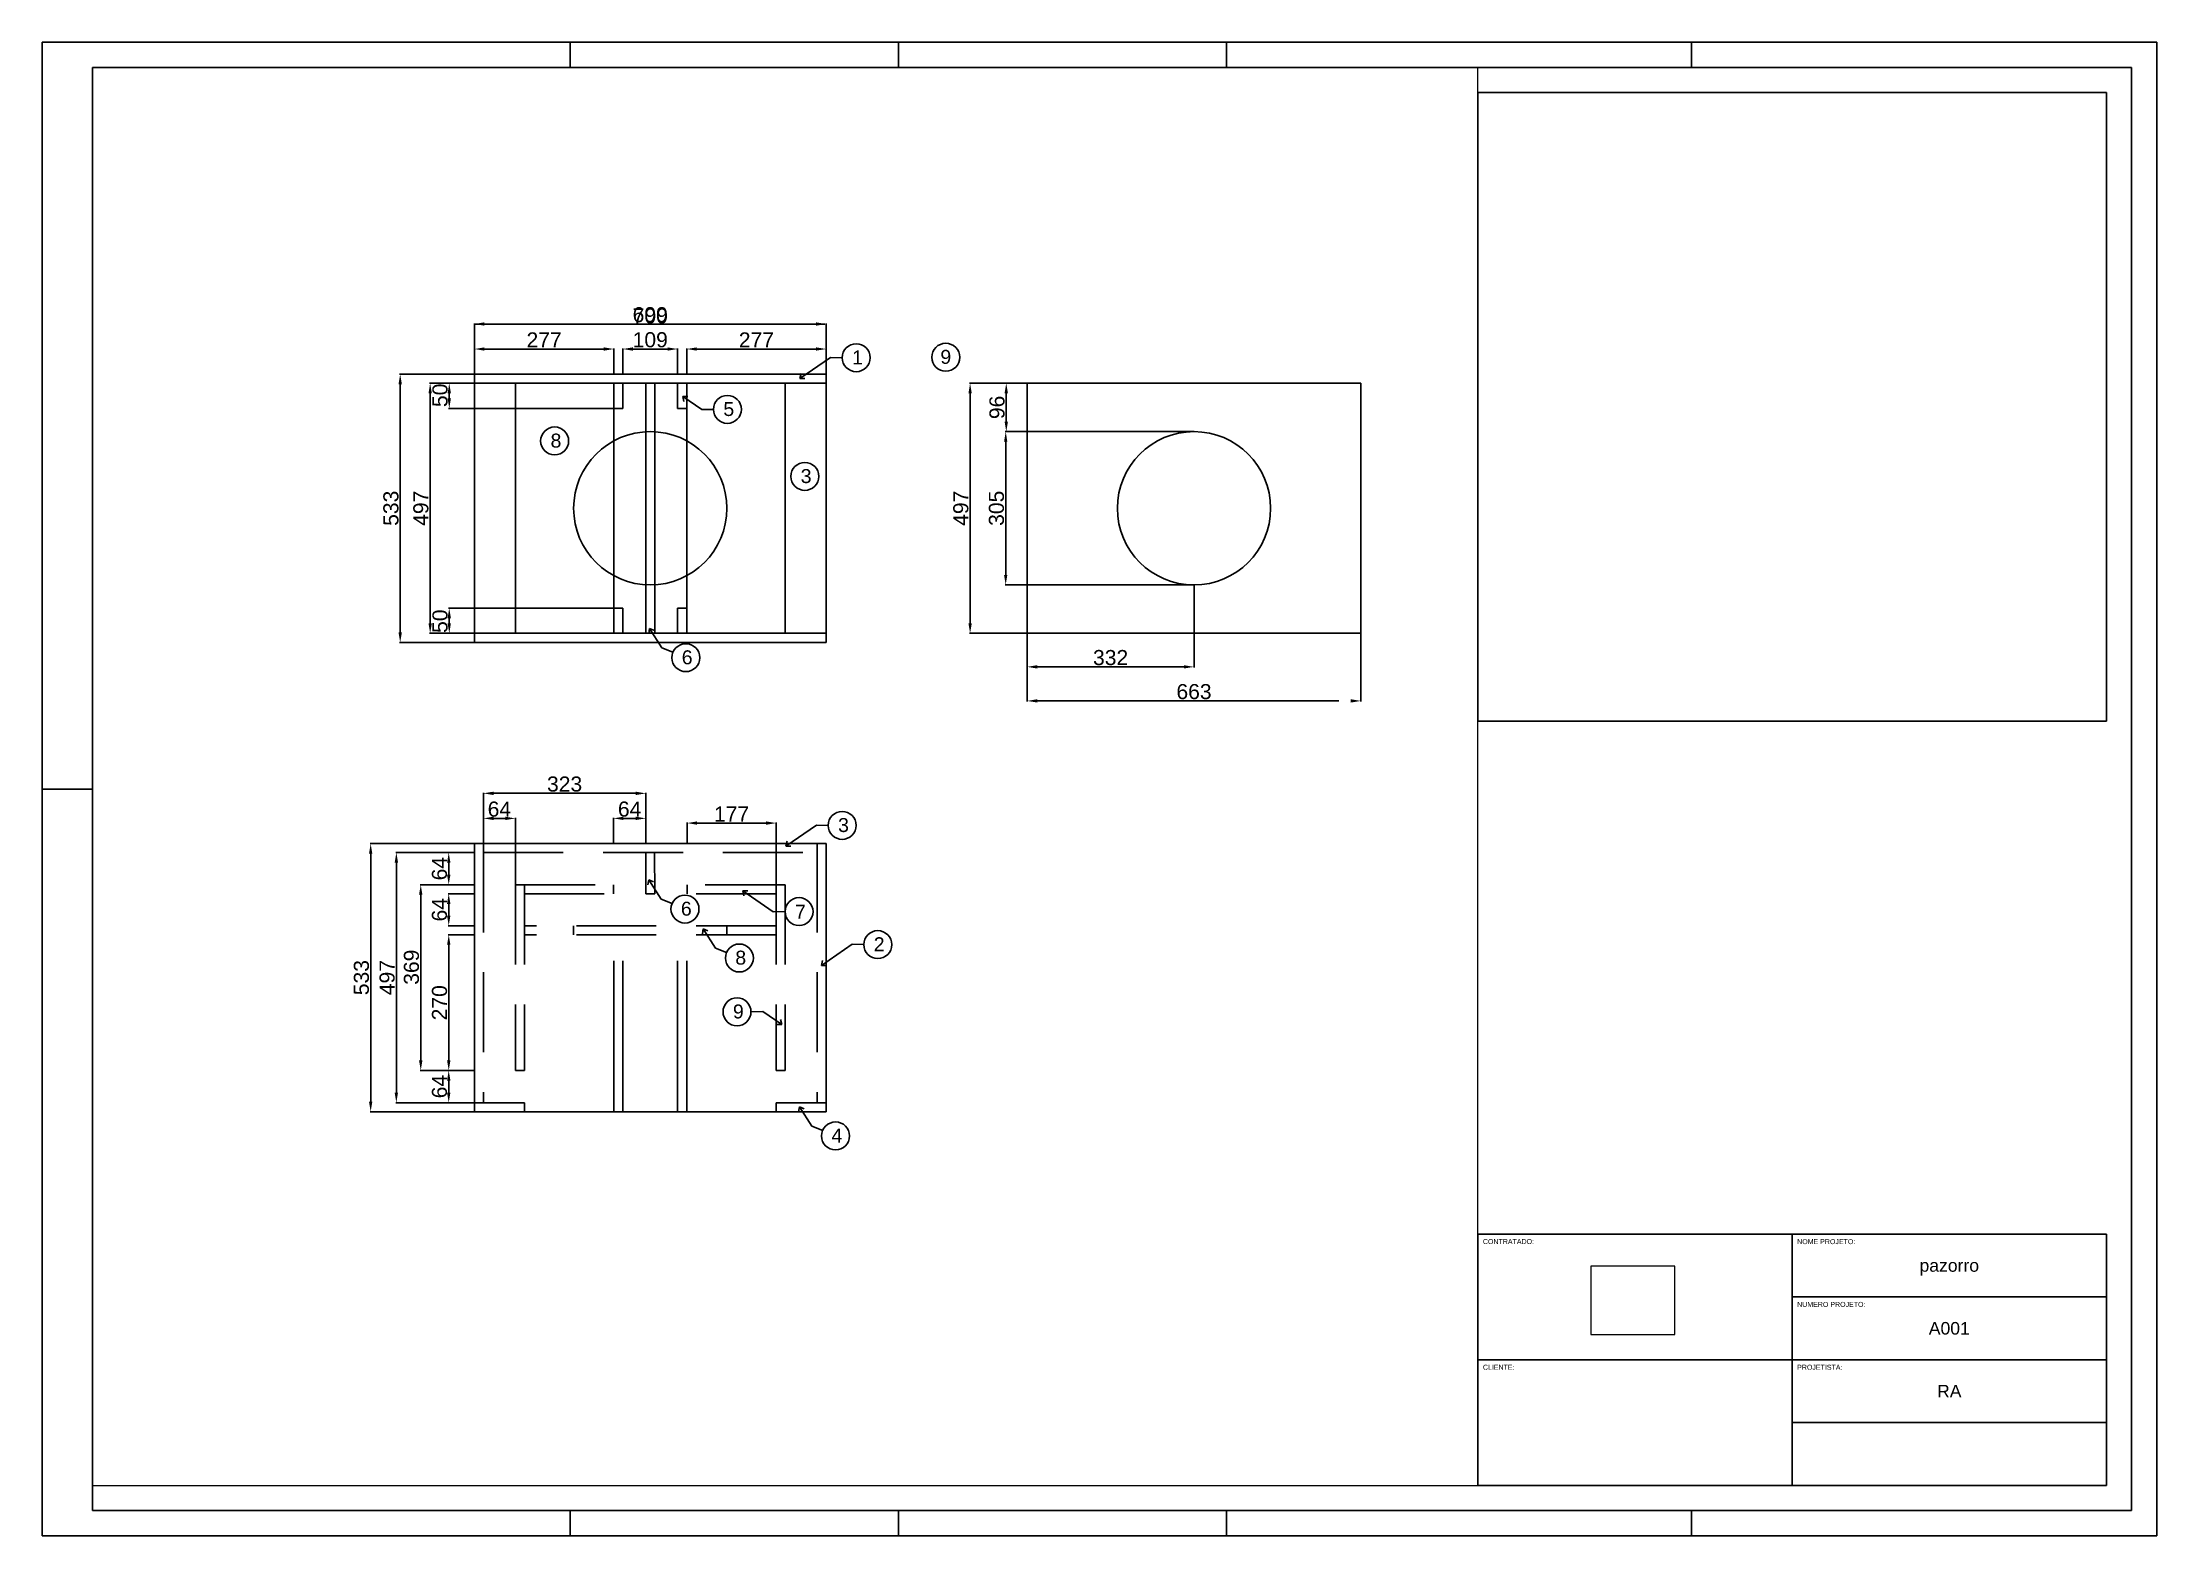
# Paper-space layout 'Layout A1 Interno' of a CAD drawing. Header units: millimetres. Extents: x 0 to 841, y 0 to 594.
# The model-space entities are those that its viewports show. They can reach past a viewport. Long polylines and large blocks are cut down to what shows.
import ezdxf
from ezdxf.enums import TextEntityAlignment as Align

# ---------------------------------------------------------------- set-up
doc = ezdxf.new("R2010")
doc.units = ezdxf.units.MM
for name, pattern in [('ACAD_ISO02W100', [15, 12, -3]), ('ACAD_ISO04W100', [30, 24, -3, 0, -3]), ('HIDDEN', [9.525, 6.35, -3.175])]:
    doc.linetypes.add(name, pattern=pattern)
for name, color, linetype in [('Etiquetas', 7, 'Continuous'), ('Interior', 7, 'HIDDEN'), ('medida cliente', 230, 'Continuous'), ('vp', 1, 'Continuous')]:
    doc.layers.add(name, color=color, linetype=linetype)
doc.layers.add('Linhas apoio', color=8, linetype='ACAD_ISO04W100', transparency=0.3)
doc.styles.get("Standard").update_dxf_attribs({"font": 'arial.ttf'})
doc.dimstyles.new('ISO-25', dxfattribs={"dimtxt": 2.5, "dimasz": 2.5, "dimexe": 1.25, "dimexo": 0.625, "dimtad": 1, "dimtxsty": 'Standard', "dimcen": 2.5, "dimadec": 0, "dimazin": 0, "dimtfac": 1, "dimtmove": 0, "dimatfit": 3, "dimfxl": 1, "dimarcsym": 0})
doc.dimstyles.new('roy-1', dxfattribs={"dimtxt": 30, "dimasz": 20, "dimexe": 1.25, "dimexo": 0.625, "dimgap": 3, "dimtad": 3, "dimtoh": 1, "dimdec": 0, "dimtxsty": 'Standard', "dimcen": 2.5, "dimadec": 0, "dimazin": 0, "dimtfac": 1, "dimtdec": 0, "dimtmove": 0, "dimatfit": 2, "dimfxl": 1, "dimarcsym": 0})

# ---------------------------------------------------------------- blocks, each defined once
blk = doc.blocks.new('*D77')
at = {"layer": 'Defpoints', "color": 0, "transparency": 16777216}
for p in [(0, 1466.8), (-147.6, 933.4), (0, 933.4)]:
    blk.add_point(p, dxfattribs=at)
at = {"layer": 'Linhas apoio', "color": 0, "linetype": 'ACAD_ISO04W100', "lineweight": -2, "transparency": 16777216}
for p, q in [((-0.6, 1466.8), (-148.8, 1466.8)), ((-147.6, 1446.8), (-147.6, 953.4)), ((-0.6, 933.4), (-148.8, 933.4))]:
    blk.add_line(p, q, dxfattribs=at)
at = {"layer": 'Linhas apoio', "color": 0, "transparency": 16777216}
for points in [[(-150.9, 1446.8), (-144.2, 1446.8), (-147.6, 1466.8)], [(-150.9, 953.4), (-144.2, 953.4), (-147.6, 933.4)]]:
    blk.add_solid(points, dxfattribs=at)
at = {"layer": 'Linhas apoio', "color": 0, "transparency": 16777216, "insert": (-165.9, 1200.1), "char_height": 30, "attachment_point": 5, "rotation": 90}
blk.add_mtext('533', dxfattribs=at)
blk = doc.blocks.new('*D78')
at = {"layer": 'Defpoints', "color": 0, "transparency": 16777216}
for p in [(0, 1448.8), (-88, 951.4), (0, 951.4)]:
    blk.add_point(p, dxfattribs=at)
at = {"layer": 'Linhas apoio', "color": 0, "linetype": 'ACAD_ISO04W100', "lineweight": -2, "transparency": 16777216}
for p, q in [((-0.6, 1448.8), (-89.3, 1448.8)), ((-88, 1428.8), (-88, 971.4)), ((-0.6, 951.4), (-89.3, 951.4))]:
    blk.add_line(p, q, dxfattribs=at)
at = {"layer": 'Linhas apoio', "color": 0, "transparency": 16777216}
for points in [[(-91.3, 1428.8), (-84.7, 1428.8), (-88, 1448.8)], [(-91.3, 971.4), (-84.7, 971.4), (-88, 951.4)]]:
    blk.add_solid(points, dxfattribs=at)
at = {"layer": 'Linhas apoio', "color": 0, "transparency": 16777216, "insert": (-106.3, 1200.1), "char_height": 30, "attachment_point": 5, "rotation": 90}
blk.add_mtext('497', dxfattribs=at)
blk = doc.blocks.new('*D62')
at = {"layer": 'Defpoints', "color": 0, "transparency": 16777216}
for p in [(-50, 1448.8), (-50, 1398.8), (277.2, 1398.8)]:
    blk.add_point(p, dxfattribs=at)
at = {"layer": 'Linhas apoio', "color": 0, "linetype": 'ACAD_ISO04W100', "lineweight": -2, "transparency": 16777216}
for p, q in [((-50.6, 1448.8), (-51.3, 1448.8)), ((276.6, 1398.8), (-51.3, 1398.8)), ((-50, 1428.8), (-50, 1418.8))]:
    blk.add_line(p, q, dxfattribs=at)
at = {"layer": 'Linhas apoio', "color": 0, "transparency": 16777216}
for points in [[(-53.3, 1428.8), (-46.7, 1428.8), (-50, 1448.8)], [(-53.3, 1418.8), (-46.7, 1418.8), (-50, 1398.8)]]:
    blk.add_solid(points, dxfattribs=at)
at = {"layer": 'Linhas apoio', "color": 0, "transparency": 16777216, "insert": (-68.3, 1424.7), "char_height": 30, "attachment_point": 5, "rotation": 90}
blk.add_mtext('50', dxfattribs=at)
blk = doc.blocks.new('*D79')
at = {"layer": 'Defpoints', "color": 0, "transparency": 16777216}
for p in [(699.4, 1516.8), (422.2, 1466.8), (699.4, 1466.8)]:
    blk.add_point(p, dxfattribs=at)
at = {"layer": 'Linhas apoio', "color": 0, "linetype": 'ACAD_ISO04W100', "lineweight": -2, "transparency": 16777216}
for p, q in [((422.2, 1467.4), (422.2, 1518)), ((442.2, 1516.8), (679.4, 1516.8)), ((699.4, 1467.4), (699.4, 1518))]:
    blk.add_line(p, q, dxfattribs=at)
at = {"layer": 'Linhas apoio', "color": 0, "transparency": 16777216}
for points in [[(442.2, 1520.1), (442.2, 1513.5), (422.2, 1516.8)], [(679.4, 1520.1), (679.4, 1513.5), (699.4, 1516.8)]]:
    blk.add_solid(points, dxfattribs=at)
at = {"layer": 'Linhas apoio', "color": 0, "transparency": 16777216, "insert": (560.8, 1534.9), "char_height": 30, "attachment_point": 5}
blk.add_mtext('277', dxfattribs=at)
blk = doc.blocks.new('*D63')
at = {"layer": 'Defpoints', "color": 0, "transparency": 16777216}
for p in [(0, 515.4), (-155.2, 18), (0, 18)]:
    blk.add_point(p, dxfattribs=at)
at = {"layer": 'Linhas apoio', "color": 0, "linetype": 'ACAD_ISO04W100', "lineweight": -2, "transparency": 16777216}
for p, q in [((-0.6, 515.4), (-156.5, 515.4)), ((-155.2, 495.4), (-155.2, 38)), ((-0.6, 18), (-156.5, 18))]:
    blk.add_line(p, q, dxfattribs=at)
at = {"layer": 'Linhas apoio', "color": 0, "transparency": 16777216}
for points in [[(-158.6, 495.4), (-151.9, 495.4), (-155.2, 515.4)], [(-158.6, 38), (-151.9, 38), (-155.2, 18)]]:
    blk.add_solid(points, dxfattribs=at)
at = {"layer": 'Linhas apoio', "color": 0, "transparency": 16777216, "insert": (-173.5, 266.7), "char_height": 30, "attachment_point": 5, "rotation": 90}
blk.add_mtext('497', dxfattribs=at)
blk = doc.blocks.new('*D64')
at = {"layer": 'Defpoints', "color": 0, "transparency": 16777216}
for p in [(0, 451.4), (-106.7, 82), (0, 82)]:
    blk.add_point(p, dxfattribs=at)
at = {"layer": 'Linhas apoio', "color": 0, "linetype": 'ACAD_ISO04W100', "lineweight": -2, "transparency": 16777216}
for p, q in [((-0.6, 451.4), (-108, 451.4)), ((-106.7, 431.4), (-106.7, 102)), ((-0.6, 82), (-108, 82))]:
    blk.add_line(p, q, dxfattribs=at)
at = {"layer": 'Linhas apoio', "color": 0, "transparency": 16777216}
for points in [[(-110.1, 431.4), (-103.4, 431.4), (-106.7, 451.4)], [(-110.1, 102), (-103.4, 102), (-106.7, 82)]]:
    blk.add_solid(points, dxfattribs=at)
at = {"layer": 'Linhas apoio', "color": 0, "transparency": 16777216, "insert": (-125.1, 287.4), "char_height": 30, "attachment_point": 5, "rotation": 90}
blk.add_mtext('369', dxfattribs=at)
blk = doc.blocks.new('*D65')
at = {"layer": 'Defpoints', "color": 0, "transparency": 16777216}
for p in [(0, 433.4), (-51.1, 369.9), (0, 369.9)]:
    blk.add_point(p, dxfattribs=at)
at = {"layer": 'Linhas apoio', "color": 0, "linetype": 'ACAD_ISO04W100', "lineweight": -2, "transparency": 16777216}
for p, q in [((-0.6, 433.4), (-52.3, 433.4)), ((-51.1, 413.4), (-51.1, 389.9)), ((-0.6, 369.9), (-52.3, 369.9))]:
    blk.add_line(p, q, dxfattribs=at)
at = {"layer": 'Linhas apoio', "color": 0, "transparency": 16777216}
for points in [[(-54.4, 413.4), (-47.7, 413.4), (-51.1, 433.4)], [(-54.4, 389.9), (-47.7, 389.9), (-51.1, 369.9)]]:
    blk.add_solid(points, dxfattribs=at)
at = {"layer": 'Linhas apoio', "color": 0, "transparency": 16777216, "insert": (-69.4, 401.7), "char_height": 30, "attachment_point": 5, "rotation": 90}
blk.add_mtext('64', dxfattribs=at)
blk = doc.blocks.new('*D66')
at = {"layer": 'Defpoints', "color": 0, "transparency": 16777216}
for p in [(0, 351.9), (-51, 82), (0, 82)]:
    blk.add_point(p, dxfattribs=at)
at = {"layer": 'Linhas apoio', "color": 0, "linetype": 'ACAD_ISO04W100', "lineweight": -2, "transparency": 16777216}
for p, q in [((-0.6, 351.9), (-52.3, 351.9)), ((-51, 331.9), (-51, 102)), ((-0.6, 82), (-52.3, 82))]:
    blk.add_line(p, q, dxfattribs=at)
at = {"layer": 'Linhas apoio', "color": 0, "transparency": 16777216}
for points in [[(-54.4, 331.9), (-47.7, 331.9), (-51, 351.9)], [(-54.4, 102), (-47.7, 102), (-51, 82)]]:
    blk.add_solid(points, dxfattribs=at)
at = {"layer": 'Linhas apoio', "color": 0, "transparency": 16777216, "insert": (-69.3, 216.7), "char_height": 30, "attachment_point": 5, "rotation": 90}
blk.add_mtext('270', dxfattribs=at)
blk = doc.blocks.new('*D67')
at = {"layer": 'Defpoints', "color": 0, "transparency": 16777216}
for p in [(340.9, 583.4), (276.4, 533.4), (340.9, 533.4)]:
    blk.add_point(p, dxfattribs=at)
at = {"layer": 'Linhas apoio', "color": 0, "linetype": 'ACAD_ISO04W100', "lineweight": -2, "transparency": 16777216}
for p, q in [((276.4, 534), (276.4, 584.6)), ((296.4, 583.4), (320.9, 583.4)), ((340.9, 534), (340.9, 584.6))]:
    blk.add_line(p, q, dxfattribs=at)
at = {"layer": 'Linhas apoio', "color": 0, "transparency": 16777216}
for points in [[(296.4, 586.7), (296.4, 580.1), (276.4, 583.4)], [(320.9, 586.7), (320.9, 580.1), (340.9, 583.4)]]:
    blk.add_solid(points, dxfattribs=at)
at = {"layer": 'Linhas apoio', "color": 0, "transparency": 16777216, "insert": (308.7, 601.7), "char_height": 30, "attachment_point": 5}
blk.add_mtext('64', dxfattribs=at)
blk = doc.blocks.new('*D68')
at = {"layer": 'Defpoints', "color": 0, "transparency": 16777216}
for p in [(0, 515.4), (-51.1, 451.4), (0, 451.4)]:
    blk.add_point(p, dxfattribs=at)
at = {"layer": 'Linhas apoio', "color": 0, "linetype": 'ACAD_ISO04W100', "lineweight": -2, "transparency": 16777216}
for p, q in [((-0.6, 515.4), (-52.3, 515.4)), ((-51.1, 495.4), (-51.1, 471.4)), ((-0.6, 451.4), (-52.3, 451.4))]:
    blk.add_line(p, q, dxfattribs=at)
at = {"layer": 'Linhas apoio', "color": 0, "transparency": 16777216}
for points in [[(-54.4, 495.4), (-47.7, 495.4), (-51.1, 515.4)], [(-54.4, 471.4), (-47.7, 471.4), (-51.1, 451.4)]]:
    blk.add_solid(points, dxfattribs=at)
at = {"layer": 'Linhas apoio', "color": 0, "transparency": 16777216, "insert": (-69.4, 483.4), "char_height": 30, "attachment_point": 5, "rotation": 90}
blk.add_mtext('64', dxfattribs=at)
blk = doc.blocks.new('*D69')
at = {"layer": 'Defpoints', "color": 0, "transparency": 16777216}
for p in [(18, 583.4), (18, 451.4), (81.5, 451.4)]:
    blk.add_point(p, dxfattribs=at)
at = {"layer": 'Linhas apoio', "color": 0, "linetype": 'ACAD_ISO04W100', "lineweight": -2, "transparency": 16777216}
for p, q in [((18, 452), (18, 584.6)), ((61.5, 583.4), (38, 583.4)), ((81.5, 452), (81.5, 584.6))]:
    blk.add_line(p, q, dxfattribs=at)
at = {"layer": 'Linhas apoio', "color": 0, "transparency": 16777216}
for points in [[(38, 586.7), (38, 580.1), (18, 583.4)], [(61.5, 586.7), (61.5, 580.1), (81.5, 583.4)]]:
    blk.add_solid(points, dxfattribs=at)
at = {"layer": 'Linhas apoio', "color": 0, "transparency": 16777216, "insert": (49.7, 601.7), "char_height": 30, "attachment_point": 5}
blk.add_mtext('64', dxfattribs=at)
blk = doc.blocks.new('*D70')
at = {"layer": 'Defpoints', "color": 0, "transparency": 16777216}
for p in [(18, 633.2), (18, 533.4), (340.9, 533.4)]:
    blk.add_point(p, dxfattribs=at)
at = {"layer": 'Linhas apoio', "color": 0, "linetype": 'ACAD_ISO04W100', "lineweight": -2, "transparency": 16777216}
for p, q in [((18, 534), (18, 634.4)), ((320.9, 633.2), (38, 633.2)), ((340.9, 534), (340.9, 634.4))]:
    blk.add_line(p, q, dxfattribs=at)
at = {"layer": 'Linhas apoio', "color": 0, "transparency": 16777216}
for points in [[(38, 636.5), (38, 629.8), (18, 633.2)], [(320.9, 636.5), (320.9, 629.8), (340.9, 633.2)]]:
    blk.add_solid(points, dxfattribs=at)
at = {"layer": 'Linhas apoio', "color": 0, "transparency": 16777216, "insert": (179.4, 651.5), "char_height": 30, "attachment_point": 5}
blk.add_mtext('323', dxfattribs=at)
blk = doc.blocks.new('*D71')
at = {"layer": 'Defpoints', "color": 0, "transparency": 16777216}
for p in [(0, 82), (-51.1, 18), (0, 18)]:
    blk.add_point(p, dxfattribs=at)
at = {"layer": 'Linhas apoio', "color": 0, "linetype": 'ACAD_ISO04W100', "lineweight": -2, "transparency": 16777216}
for p, q in [((-0.6, 82), (-52.3, 82)), ((-51.1, 62), (-51.1, 38)), ((-0.6, 18), (-52.3, 18))]:
    blk.add_line(p, q, dxfattribs=at)
at = {"layer": 'Linhas apoio', "color": 0, "transparency": 16777216}
for points in [[(-54.4, 62), (-47.7, 62), (-51.1, 82)], [(-54.4, 38), (-47.7, 38), (-51.1, 18)]]:
    blk.add_solid(points, dxfattribs=at)
at = {"layer": 'Linhas apoio', "color": 0, "transparency": 16777216, "insert": (-69.4, 50), "char_height": 30, "attachment_point": 5, "rotation": 90}
blk.add_mtext('64', dxfattribs=at)
blk = doc.blocks.new('*D80')
at = {"layer": 'Defpoints', "color": 0, "transparency": 16777216}
for p in [(1099.4, 1448.8), (985.8, 951.4), (1099.4, 951.4)]:
    blk.add_point(p, dxfattribs=at)
at = {"layer": 'Linhas apoio', "color": 0, "linetype": 'ACAD_ISO04W100', "lineweight": -2, "transparency": 16777216}
for p, q in [((1098.8, 1448.8), (984.5, 1448.8)), ((985.8, 1428.8), (985.8, 971.4)), ((1098.8, 951.4), (984.5, 951.4))]:
    blk.add_line(p, q, dxfattribs=at)
at = {"layer": 'Linhas apoio', "color": 0, "transparency": 16777216}
for points in [[(982.5, 1428.8), (989.1, 1428.8), (985.8, 1448.8)], [(982.5, 971.4), (989.1, 971.4), (985.8, 951.4)]]:
    blk.add_solid(points, dxfattribs=at)
at = {"layer": 'Linhas apoio', "color": 0, "transparency": 16777216, "insert": (967.5, 1200.1), "char_height": 30, "attachment_point": 5, "rotation": 90}
blk.add_mtext('497', dxfattribs=at)
blk = doc.blocks.new('*D81')
at = {"layer": 'Defpoints', "color": 0, "transparency": 16777216}
for p in [(1431.1, 1352.5), (1056.6, 1047.7), (1431.1, 1047.7)]:
    blk.add_point(p, dxfattribs=at)
at = {"layer": 'Linhas apoio', "color": 0, "linetype": 'ACAD_ISO04W100', "lineweight": -2, "transparency": 16777216}
for p, q in [((1430.5, 1352.5), (1055.3, 1352.5)), ((1056.6, 1332.5), (1056.6, 1067.7)), ((1430.5, 1047.7), (1055.3, 1047.7))]:
    blk.add_line(p, q, dxfattribs=at)
at = {"layer": 'Linhas apoio', "color": 0, "transparency": 16777216}
for points in [[(1053.3, 1332.5), (1059.9, 1332.5), (1056.6, 1352.5)], [(1053.3, 1067.7), (1059.9, 1067.7), (1056.6, 1047.7)]]:
    blk.add_solid(points, dxfattribs=at)
at = {"layer": 'Linhas apoio', "color": 0, "transparency": 16777216, "insert": (1038.3, 1200.1), "char_height": 30, "attachment_point": 5, "rotation": 90}
blk.add_mtext('305', dxfattribs=at)
blk = doc.blocks.new('*D82')
at = {"layer": 'Defpoints', "color": 0, "transparency": 16777216}
for p in [(1099.4, 951.4), (1762.8, 951.4), (1762.8, 817)]:
    blk.add_point(p, dxfattribs=at)
at = {"layer": 'Linhas apoio', "color": 0, "linetype": 'ACAD_ISO04W100', "lineweight": -2, "transparency": 16777216}
for p, q in [((1099.4, 950.8), (1099.4, 815.8)), ((1762.8, 950.8), (1762.8, 815.8)), ((1119.4, 817), (1742.8, 817))]:
    blk.add_line(p, q, dxfattribs=at)
at = {"layer": 'Linhas apoio', "color": 0, "transparency": 16777216}
for points in [[(1119.4, 820.3), (1119.4, 813.7), (1099.4, 817)], [(1742.8, 820.3), (1742.8, 813.7), (1762.8, 817)]]:
    blk.add_solid(points, dxfattribs=at)
at = {"layer": 'Linhas apoio', "color": 0, "transparency": 16777216, "insert": (1431.1, 835.3), "char_height": 30, "attachment_point": 5}
blk.add_mtext('663', dxfattribs=at)
blk = doc.blocks.new('*D83')
at = {"layer": 'Defpoints', "color": 0, "transparency": 16777216}
for p in [(1431.1, 1047.7), (1099.4, 951.4), (1431.1, 884.7)]:
    blk.add_point(p, dxfattribs=at)
at = {"layer": 'Linhas apoio', "color": 0, "linetype": 'ACAD_ISO04W100', "lineweight": -2, "transparency": 16777216}
for p, q in [((1431.1, 1047.1), (1431.1, 883.4)), ((1099.4, 950.8), (1099.4, 883.4)), ((1119.4, 884.7), (1411.1, 884.7))]:
    blk.add_line(p, q, dxfattribs=at)
at = {"layer": 'Linhas apoio', "color": 0, "transparency": 16777216}
for points in [[(1119.4, 888), (1119.4, 881.4), (1099.4, 884.7)], [(1411.1, 888), (1411.1, 881.4), (1431.1, 884.7)]]:
    blk.add_solid(points, dxfattribs=at)
at = {"layer": 'Linhas apoio', "color": 0, "transparency": 16777216, "insert": (1265.2, 903), "char_height": 30, "attachment_point": 5}
blk.add_mtext('332', dxfattribs=at)
blk = doc.blocks.new('*D84')
at = {"layer": 'Defpoints', "color": 0, "transparency": 16777216}
for p in [(1099.4, 1448.8), (1057.7, 1352.5), (1099.4, 1352.5)]:
    blk.add_point(p, dxfattribs=at)
at = {"layer": 'Linhas apoio', "color": 0, "linetype": 'ACAD_ISO04W100', "lineweight": -2, "transparency": 16777216}
for p, q in [((1098.8, 1448.8), (1056.5, 1448.8)), ((1057.7, 1428.8), (1057.7, 1372.5)), ((1098.8, 1352.5), (1056.5, 1352.5))]:
    blk.add_line(p, q, dxfattribs=at)
at = {"layer": 'Linhas apoio', "color": 0, "transparency": 16777216}
for points in [[(1054.4, 1428.8), (1061.1, 1428.8), (1057.7, 1448.8)], [(1054.4, 1372.5), (1061.1, 1372.5), (1057.7, 1352.5)]]:
    blk.add_solid(points, dxfattribs=at)
at = {"layer": 'Linhas apoio', "color": 0, "transparency": 16777216, "insert": (1039.4, 1400.7), "char_height": 30, "attachment_point": 5, "rotation": 90}
blk.add_mtext('96', dxfattribs=at)
blk = doc.blocks.new('*D72')
at = {"layer": 'Defpoints', "color": 0, "transparency": 16777216}
for p in [(599.9, 574), (423, 533.4), (599.9, 451.4)]:
    blk.add_point(p, dxfattribs=at)
at = {"layer": 'Linhas apoio', "color": 0, "linetype": 'ACAD_ISO04W100', "lineweight": -2, "transparency": 16777216}
for p, q in [((423, 534), (423, 575.3)), ((443, 574), (579.9, 574)), ((599.9, 452), (599.9, 575.3))]:
    blk.add_line(p, q, dxfattribs=at)
at = {"layer": 'Linhas apoio', "color": 0, "transparency": 16777216}
for points in [[(443, 577.4), (443, 570.7), (423, 574)], [(579.9, 577.4), (579.9, 570.7), (599.9, 574)]]:
    blk.add_solid(points, dxfattribs=at)
at = {"layer": 'Linhas apoio', "color": 0, "transparency": 16777216, "insert": (511.4, 592.1), "char_height": 30, "attachment_point": 5}
blk.add_mtext('177', dxfattribs=at)
blk = doc.blocks.new('PLACA Nº')
blk.add_circle((0, 0), 27.8)
blk.add_attdef('XX', (-0.5, -13.2), '', height=27.8)
blk = doc.blocks.new('A$C1f6aeab7')
at = {"layer": 'Etiquetas'}
for p, q in [((90.2, 548.7), (29.3, 506.7)), ((113.7, 548.1), (90.2, 548.7)), ((29.3, 506.7), (31.7, 516.6)), ((29.3, 506.7), (39.5, 506.7)), ((-165.9, 444.8), (-203.6, 470.8)), ((-203.6, 470.8), (-193.4, 470.8)), ((-203.6, 470.8), (-201.2, 460.9)), ((-142.4, 445.4), (-165.9, 444.8))]:
    blk.add_line(p, q, dxfattribs=at)
ref = blk.add_blockref('PLACA Nº', (141.4, 548.1), dxfattribs=at)
ref.add_attrib('XX', '1', (133.3, 534.9), dxfattribs={"layer": '0', "height": 27.8})
ref = blk.add_blockref('PLACA Nº', (-114.7, 445.4), dxfattribs=at)
ref.add_attrib('XX', '5', (-122.8, 432.2), dxfattribs={"layer": '0', "height": 27.8})
ref = blk.add_blockref('PLACA Nº', (39.2, 312), dxfattribs=at)
ref.add_attrib('XX', '3', (31, 298.8), dxfattribs={"layer": '0', "height": 27.8})
blk = doc.blocks.new('*D73')
at = {"layer": 'Defpoints', "color": 0, "transparency": 16777216}
for p in [(404.2, 1516.8), (295.2, 1466.8), (404.2, 1466.8)]:
    blk.add_point(p, dxfattribs=at)
at = {"layer": 'Linhas apoio', "color": 0, "linetype": 'ACAD_ISO04W100', "lineweight": -2, "transparency": 16777216}
for p, q in [((295.2, 1467.4), (295.2, 1518)), ((315.2, 1516.8), (384.2, 1516.8)), ((404.2, 1467.4), (404.2, 1518))]:
    blk.add_line(p, q, dxfattribs=at)
at = {"layer": 'Linhas apoio', "color": 0, "transparency": 16777216}
for points in [[(315.2, 1520.1), (315.2, 1513.5), (295.2, 1516.8)], [(384.2, 1520.1), (384.2, 1513.5), (404.2, 1516.8)]]:
    blk.add_solid(points, dxfattribs=at)
at = {"layer": 'Linhas apoio', "color": 0, "transparency": 16777216, "insert": (349.7, 1535.1), "char_height": 30, "attachment_point": 5}
blk.add_mtext('109', dxfattribs=at)
blk = doc.blocks.new('*D74')
at = {"layer": 'Defpoints', "color": 0, "transparency": 16777216}
for p in [(699.4, 1566.5), (0, 1466.8), (699.4, 1466.8)]:
    blk.add_point(p, dxfattribs=at)
at = {"layer": 'Linhas apoio', "color": 0, "linetype": 'ACAD_ISO04W100', "lineweight": -2, "transparency": 16777216}
for p, q in [((0, 1467.4), (0, 1567.8)), ((20, 1566.5), (679.4, 1566.5)), ((699.4, 1467.4), (699.4, 1567.8))]:
    blk.add_line(p, q, dxfattribs=at)
at = {"layer": 'Linhas apoio', "color": 0, "transparency": 16777216}
for points in [[(20, 1569.9), (20, 1563.2), (0, 1566.5)], [(679.4, 1569.9), (679.4, 1563.2), (699.4, 1566.5)]]:
    blk.add_solid(points, dxfattribs=at)
at = {"layer": 'Linhas apoio', "color": 0, "transparency": 16777216, "insert": (349.7, 1584.9), "char_height": 30, "attachment_point": 5}
blk.add_mtext('699', dxfattribs=at)
blk = doc.blocks.new('*D75')
at = {"layer": 'Defpoints', "color": 0, "transparency": 16777216}
for p in [(277.2, 1516.8), (0, 1466.8), (277.2, 1466.8)]:
    blk.add_point(p, dxfattribs=at)
at = {"layer": 'Linhas apoio', "color": 0, "linetype": 'ACAD_ISO04W100', "lineweight": -2, "transparency": 16777216}
for p, q in [((0, 1467.4), (0, 1518)), ((20, 1516.8), (257.2, 1516.8)), ((277.2, 1467.4), (277.2, 1518))]:
    blk.add_line(p, q, dxfattribs=at)
at = {"layer": 'Linhas apoio', "color": 0, "transparency": 16777216}
for points in [[(20, 1520.1), (20, 1513.5), (0, 1516.8)], [(257.2, 1520.1), (257.2, 1513.5), (277.2, 1516.8)]]:
    blk.add_solid(points, dxfattribs=at)
at = {"layer": 'Linhas apoio', "color": 0, "transparency": 16777216, "insert": (138.6, 1534.9), "char_height": 30, "attachment_point": 5}
blk.add_mtext('277', dxfattribs=at)
blk = doc.blocks.new('*D60')
at = {"layer": 'Defpoints', "color": 0, "transparency": 16777216}
for p in [(-50, 1001.4), (277.2, 1001.4), (-50, 951.4)]:
    blk.add_point(p, dxfattribs=at)
at = {"layer": 'Linhas apoio', "color": 0, "linetype": 'ACAD_ISO04W100', "lineweight": -2, "transparency": 16777216}
for p, q in [((276.6, 1001.4), (-51.3, 1001.4)), ((-50, 971.4), (-50, 981.4)), ((-50.6, 951.4), (-51.3, 951.4))]:
    blk.add_line(p, q, dxfattribs=at)
at = {"layer": 'Linhas apoio', "color": 0, "transparency": 16777216}
for points in [[(-53.3, 981.4), (-46.7, 981.4), (-50, 1001.4)], [(-53.3, 971.4), (-46.7, 971.4), (-50, 951.4)]]:
    blk.add_solid(points, dxfattribs=at)
at = {"layer": 'Linhas apoio', "color": 0, "transparency": 16777216, "insert": (-68.3, 975.5), "char_height": 30, "attachment_point": 5, "rotation": 90}
blk.add_mtext('50', dxfattribs=at)
blk = doc.blocks.new('*D76')
at = {"layer": 'Defpoints', "color": 0, "transparency": 16777216}
for p in [(0, 533.4), (0, 0), (-206.3, 0)]:
    blk.add_point(p, dxfattribs=at)
at = {"layer": 'Linhas apoio', "color": 0, "linetype": 'ACAD_ISO04W100', "lineweight": -2, "transparency": 16777216}
for p, q in [((-0.6, 533.4), (-207.6, 533.4)), ((-206.3, 513.4), (-206.3, 20)), ((-0.6, 0), (-207.6, 0))]:
    blk.add_line(p, q, dxfattribs=at)
at = {"layer": 'Linhas apoio', "color": 0, "transparency": 16777216}
for points in [[(-209.6, 513.4), (-203, 513.4), (-206.3, 533.4)], [(-209.6, 20), (-203, 20), (-206.3, 0)]]:
    blk.add_solid(points, dxfattribs=at)
at = {"layer": 'Linhas apoio', "color": 0, "transparency": 16777216, "insert": (-224.6, 266.7), "char_height": 30, "attachment_point": 5, "rotation": 90}
blk.add_mtext('533', dxfattribs=at)
blk = doc.blocks.new('*D61')
at = {"layer": 'Defpoints', "color": 0, "transparency": 16777216}
for p in [(699.4, 1566.5), (0, 1466.8), (699.4, 1466.8)]:
    blk.add_point(p, dxfattribs=at)
at = {"layer": 'medida cliente', "color": 0, "lineweight": -2, "transparency": 16777216}
for p, q in [((0, 1467.4), (0, 1567.8)), ((2.5, 1566.5), (696.9, 1566.5)), ((699.4, 1467.4), (699.4, 1567.8))]:
    blk.add_line(p, q, dxfattribs=at)
at = {"layer": 'medida cliente', "color": 0, "transparency": 16777216}
for points in [[(2.5, 1567), (2.5, 1566.1), (0, 1566.5)], [(696.9, 1567), (696.9, 1566.1), (699.4, 1566.5)]]:
    blk.add_solid(points, dxfattribs=at)
at = {"layer": 'medida cliente', "color": 0, "transparency": 16777216, "insert": (349.7, 1582.5), "char_height": 30, "attachment_point": 5}
blk.add_mtext('700', dxfattribs=at)

msp = doc.modelspace()

# ---------------------------------------------------------------- linework, layer by layer
for p, q in [((0, 933.4), (0, 1466.8)), ((0, 1466.8), (699.4, 1466.8)), ((0, 1448.8), (699.4, 1448.8)), ((81.5, 951.4), (81.5, 1448.8)), ((81.5, 1448.8), (81.5, 951.4)), ((277.2, 1448.8), (277.2, 1398.8)), ((295.2, 1448.8), (295.2, 1398.8)), ((404.2, 1448.8), (404.2, 1398.8)), ((422.2, 1448.8), (422.2, 1398.8)), ((617.9, 951.4), (617.9, 1448.8)), ((617.9, 1448.8), (617.9, 951.4)), ((699.4, 933.4), (699.4, 1466.8)), ((1099.4, 951.4), (1099.4, 1448.8)), ((1099.4, 1448.8), (1762.8, 1448.8)), ((1762.8, 951.4), (1762.8, 1448.8)), ((295.2, 1398.8), (277.2, 1398.8)), ((404.2, 1398.8), (422.2, 1398.8)), ((340.7, 1352.234), (340.7, 1047.966)), ((358.7, 1352.234), (358.7, 1047.966)), ((277.2, 1334.15), (277.2, 1066.05)), ((422.2, 1334.15), (422.2, 1066.05)), ((699.4, 933.4), (699.4, 1237.4)), ((277.2, 951.4), (277.2, 1001.4)), ((295.2, 1001.4), (277.2, 1001.4)), ((295.2, 951.4), (295.2, 1001.4)), ((404.2, 951.4), (404.2, 1001.4)), ((404.2, 1001.4), (422.2, 1001.4)), ((422.2, 951.4), (422.2, 1001.4)), ((0, 951.4), (699.4, 951.4)), ((0, 933.4), (699.4, 933.4)), ((1099.4, 951.4), (1762.8, 951.4)), ((0, 533.4), (699.4, 533.4)), ((0, 533.4), (0, 0)), ((699.4, 533.4), (699.4, 0)), ((0, 0), (86.606, 0)), ((86.606, 0), (612.4, 0)), ((612.4, 0), (699.4, 0))]:
    msp.add_line(p, q)
at = {"linetype": 'ACAD_ISO02W100', "transparency": 33554585}
for p, q in [((340.7, 1352.234), (340.7, 1448.8)), ((358.7, 1352.234), (358.7, 1448.8)), ((277.2, 1334.15), (277.2, 1398.8)), ((277.2, 1398.8), (277.2, 1334.15)), ((422.2, 1334.15), (422.2, 1398.8)), ((422.2, 1398.8), (422.2, 1334.15)), ((277.2, 1066.05), (277.2, 1001.4)), ((277.2, 1001.4), (277.2, 1066.05)), ((422.2, 1066.05), (422.2, 1001.4)), ((422.2, 1001.4), (422.2, 1066.05)), ((340.7, 1047.966), (340.7, 951.4)), ((358.7, 1047.966), (358.7, 951.4))]:
    msp.add_line(p, q, dxfattribs=at)
at = {"linetype": 'ACAD_ISO02W100'}
for p, q in [((295.2, 0), (277.2, 0)), ((422.2, 0), (404.2, 0))]:
    msp.add_line(p, q, dxfattribs=at)
for centre in [(349.7, 1200.1), (1431.1, 1200.1)]:
    msp.add_circle(centre, 152.4)
at = {"layer": 'Etiquetas'}
for p, q in [((348.546, 961.026), (346.856, 951.047)), ((373.038, 922.44), (348.546, 961.026)), ((348.546, 961.026), (357.863, 957.073)), ((394.9, 913.813), (373.038, 922.44)), ((680.158, 569.984), (619.331, 528.018)), ((703.653, 569.386), (680.158, 569.984)), ((619.331, 528.018), (621.673, 537.865)), ((619.331, 528.018), (629.452, 528.018)), ((346.87, 461.136), (345.18, 451.157)), ((371.362, 422.55), (346.87, 461.136)), ((346.87, 461.136), (356.187, 457.182)), ((393.224, 413.923), (371.362, 422.55)), ((594.405, 397.35), (533.578, 439.316)), ((533.578, 439.316), (543.699, 439.316)), ((533.578, 439.316), (535.92, 429.47)), ((617.9, 397.948), (594.405, 397.35)), ((455.109, 363.749), (453.419, 353.769)), ((479.602, 325.162), (455.109, 363.749)), ((455.109, 363.749), (464.427, 359.795)), ((501.463, 316.535), (479.602, 325.162)), ((751.021, 332.943), (690.194, 290.977)), ((690.194, 290.977), (692.536, 300.823)), ((774.515, 332.345), (751.021, 332.943)), ((690.194, 290.977), (700.315, 290.977)), ((550.02, 198.653), (573.515, 199.251)), ((573.515, 199.251), (611.133, 173.297)), ((611.133, 173.297), (601.012, 173.297)), ((611.133, 173.297), (608.791, 183.143)), ((646.297, 9.979), (644.607, 0)), ((670.79, -28.607), (646.297, 9.979)), ((646.297, 9.979), (655.615, 6.026)), ((692.651, -37.234), (670.79, -28.607))]:
    msp.add_line(p, q, dxfattribs=at)
at = {"layer": 'Interior'}
for p, q in [((18, 515.4), (18, 533.4)), ((18, 515.4), (681.4, 515.4)), ((18, 515.4), (18, 18)), ((340.897, 515.4), (340.897, 433.4)), ((358.407, 515.4), (358.503, 433.4)), ((681.4, 515.4), (681.4, 533.4)), ((681.4, 515.4), (681.4, 18)), ((81.5, 451.4), (81.5, 82)), ((81.5, 451.4), (276.445, 451.4)), ((99.5, 451.4), (99.5, 82)), ((99.5, 433.4), (276.445, 433.4)), ((276.445, 433.4), (276.445, 451.4)), ((358.503, 433.4), (340.897, 433.4)), ((617.9, 451.4), (422.955, 451.4)), ((422.955, 433.4), (422.955, 451.4)), ((599.9, 433.4), (422.955, 433.4)), ((599.9, 451.4), (599.9, 82)), ((617.9, 451.4), (617.9, 82)), ((599.9, 369.9), (99.5, 369.9)), ((599.9, 351.9), (99.5, 351.9)), ((197.3, 369.9), (197.3, 351.9)), ((502.1, 369.9), (502.1, 351.9)), ((81.5, 82), (99.5, 82)), ((617.9, 82), (599.9, 82)), ((0, 18), (99.5, 18)), ((99.5, 18), (99.5, 0)), ((599.9, 18), (699.4, 18)), ((599.9, 18), (599.9, 0))]:
    msp.add_line(p, q, dxfattribs=at)
at = {"layer": 'Interior', "linetype": 'ACAD_ISO02W100'}
for p, q in [((277.2, 0), (277.2, 351.9)), ((295.2, 0), (295.2, 351.9)), ((404.2, 0), (404.2, 351.9)), ((422.2, 0), (422.2, 351.9))]:
    msp.add_line(p, q, dxfattribs=at)
at = {"layer": 'Linhas apoio'}
msp.add_line((0, 1466.8), (-50, 1466.8), dxfattribs=at)

# ---------------------------------------------------------------- block references
msp.add_blockref('A$C1f6aeab7', (617.9, 951.4))
at = {"layer": 'Etiquetas'}
ref = msp.add_blockref('PLACA Nº', (937.46, 1500.493), dxfattribs=at)
ref.add_attrib('XX', '9', dxfattribs={"layer": '0', "height": 27.766}).set_placement((937.46, 1501.223), align=Align.MIDDLE_CENTER)
ref = msp.add_blockref('PLACA Nº', (159.574, 1333.963), dxfattribs=at)
ref.add_attrib('XX', '8', (151.431, 1320.81), dxfattribs={"layer": '0', "height": 27.766})
ref = msp.add_blockref('PLACA Nº', (420.447, 902.973), dxfattribs=at)
ref.add_attrib('XX', '6', (412.303, 889.821), dxfattribs={"layer": '0', "height": 27.766})
ref = msp.add_blockref('PLACA Nº', (731.404, 569.386), dxfattribs=at)
ref.add_attrib('XX', '3', (723.261, 556.234), dxfattribs={"layer": '0', "height": 27.766})
ref = msp.add_blockref('PLACA Nº', (418.77, 403.083), dxfattribs=at)
ref.add_attrib('XX', '6', (410.627, 389.93), dxfattribs={"layer": '0', "height": 27.766})
ref = msp.add_blockref('PLACA Nº', (645.651, 397.948), dxfattribs=dict(at, xscale=-1, rotation=180))
ref.add_attrib('XX', '7', (637.508, 383.694), dxfattribs={"layer": '0', "height": 27.766})
ref = msp.add_blockref('PLACA Nº', (802.267, 332.345), dxfattribs=at)
ref.add_attrib('XX', '2', (794.124, 319.192), dxfattribs={"layer": '0', "height": 27.766})
ref = msp.add_blockref('PLACA Nº', (527.01, 305.695), dxfattribs=at)
ref.add_attrib('XX', '8', (518.867, 292.543), dxfattribs={"layer": '0', "height": 27.766})
ref = msp.add_blockref('PLACA Nº', (522.269, 198.653), dxfattribs=at)
ref.add_attrib('XX', '9', (514.125, 185.5), dxfattribs={"layer": '0', "height": 27.766})
ref = msp.add_blockref('PLACA Nº', (718.198, -48.074), dxfattribs=at)
ref.add_attrib('XX', '4', (710.055, -61.226), dxfattribs={"layer": '0', "height": 27.766})

# ---------------------------------------------------------------- dimensions: what is measured, and where the dimension line sits
at = {"layer": 'Linhas apoio'}
for base, p1, p2, picture, middle in [((699.4, 1566.54), (0, 1466.8), (699.4, 1466.8), '*D74', (349.7, 1584.857)), ((277.2, 1516.8), (0, 1466.8), (277.2, 1466.8), '*D75', (138.6, 1534.861)), ((404.2, 1516.8), (295.2, 1466.8), (404.2, 1466.8), '*D73', (349.7, 1535.117)), ((699.4, 1516.8), (422.2, 1466.8), (699.4, 1466.8), '*D79', (560.8, 1534.861)), ((1431.1, 884.694), (1099.4, 951.4), (1431.1, 1047.7), '*D83', (1265.25, 903.021)), ((1762.8, 817.001), (1099.4, 951.4), (1762.8, 951.4), '*D82', (1431.1, 835.328)), ((18, 633.156), (340.897, 533.4), (18, 533.4), '*D70', (179.448, 651.483)), ((18, 583.396972651), (81.5, 451.4), (18, 451.4), '*D69', (49.75, 601.714162282)), ((340.897, 583.397), (276.445, 533.4), (340.897, 533.4), '*D67', (308.671, 601.714)), ((599.9, 574.026), (422.955, 533.4), (599.9, 451.4), '*D72', (511.428, 592.088))]:
    dim = msp.add_linear_dim(base=base, p1=p1, p2=p2, dimstyle='roy-1', dxfattribs=at)
    dim.commit()
    dim.dimension.update_dxf_attribs({"geometry": picture, "text_midpoint": middle})
for base, p1, p2, picture, middle in [((-147.568, 933.4), (0, 1466.8), (0, 933.4), '*D77', (-165.896, 1200.1)), ((-88.014, 951.4), (0, 1448.8), (0, 951.4), '*D78', (-106.331, 1200.1)), ((1057.746, 1352.5), (1099.4, 1448.8), (1099.4, 1352.5), '*D84', (1039.428, 1400.65)), ((1056.588, 1047.7), (1431.1, 1352.5), (1431.1, 1047.7), '*D81', (1038.261, 1200.1)), ((-206.311, 0), (0, 533.4), (0, 0), '*D76', (-224.638, 266.7)), ((-51.055, 451.4), (0, 515.4), (0, 451.4), '*D68', (-69.373, 483.4)), ((-51.055376973, 369.9), (0, 433.4), (0, 369.9), '*D65', (-69.372566605, 401.65)), ((-51.055, 18), (0, 82), (0, 18), '*D71', (-69.373, 50))]:
    dim = msp.add_linear_dim(base=base, p1=p1, p2=p2, angle=90, dimstyle='roy-1', dxfattribs=at)
    dim.commit()
    dim.dimension.update_dxf_attribs({"geometry": picture, "text_midpoint": middle})
for base, p1, p2, angle, picture, middle in [((-50, 1398.8), (-50, 1448.8), (277.2, 1398.8), 90, '*D62', (-50, 1424.74)), ((985.792, 951.4), (1099.4, 1448.8), (1099.4, 951.4), 90, '*D80', (985.792, 1200.1)), ((-50, 1001.4), (-50, 951.4), (277.2, 1001.4), 270, '*D60', (-50, 975.46)), ((-155.225, 18), (0, 515.4), (0, 18), 90, '*D63', (-155.225, 266.7)), ((-106.737, 82), (0, 451.4), (0, 82), 90, '*D64', (-106.737, 287.4)), ((-51.022, 82), (0, 351.9), (0, 82), 90, '*D66', (-51.022, 216.747))]:
    dim = msp.add_linear_dim(base=base, p1=p1, p2=p2, angle=angle, dimstyle='roy-1', dxfattribs=at)
    dim.commit()
    dim.dimension.update_dxf_attribs({"geometry": picture, "text_midpoint": middle, "dimtype": 160})
at = {"layer": 'medida cliente'}
dim = msp.add_linear_dim(base=(699.4, 1566.54), p1=(0, 1466.8), p2=(699.4, 1466.8), text='700', dimstyle='ISO-25', override={"dimtxt": 30}, dxfattribs=at)
dim.commit()
dim.dimension.update_dxf_attribs({"geometry": '*D61', "text_midpoint": (349.7, 1566.54), "dimtype": 160})

psp = doc.layouts.new('Layout A1 Interno')

# ---------------------------------------------------------------- linework, layer by layer
for p, q in [((0, 0), (0, 594)), ((0, 594), (841, 594)), ((210, 594), (210, 584)), ((340.5, 594), (340.5, 584)), ((471, 594), (471, 584)), ((656, 594), (656, 584)), ((841, 0), (841, 594)), ((20, 584), (831, 584)), ((20, 10), (20, 584)), ((831, 584), (831, 10)), ((20, 297), (0, 297)), ((571, 20), (571, 120)), ((571, 120), (821, 120)), ((696, 120), (696, 20)), ((821, 120), (821, 20)), ((696, 95), (821, 95)), ((571, 70), (821, 70)), ((696, 45), (821, 45)), ((571, 20), (821, 20)), ((20, 10), (831, 10)), ((210, 10), (210, 0)), ((340.5, 10), (340.5, 0)), ((471, 10), (471, 0)), ((656, 10), (656, 0)), ((0, 0), (841, 0))]:
    psp.add_line(p, q)
psp.add_lwpolyline([(821, 574), (571, 574), (571, 324), (821, 324)], close=True)

# ---------------------------------------------------------------- texts
for s, width, heights, insert, char_height, attachment_point in [('CONTRATADO:', 90.5521, [0], (573, 118), 2, 1), ('NOME PROJETO:', 88.1481, [13.6], (698, 117.97), 2, 1), ('pazorro', 89.3501, [17.2], (758.5, 110), 5, 2), ('NUMERO PROJETO:', 89.3501, [17.2], (698, 93), 2, 1), ('A001', 89.3501, [17.2], (758.5, 85), 5, 2), ('CLIENTE:', 90.5521, [0], (573, 68), 2, 1), ('PROJETISTA:', 91.3535, [0], (698, 68), 2, 1), ('RA', 89.3501, [17.2], (758.5, 60), 5, 2)]:
    psp.add_mtext_dynamic_manual_height_columns(s, width=width, gutter_width=25, heights=heights, dxfattribs=dict(insert=insert, char_height=char_height, attachment_point=attachment_point))

# ---------------------------------------------------------------- viewports
at = {"layer": 'medida cliente'}
psp.add_viewport(center=(632.58, 93.6), size=(33.43, 27.1488), view_center_point=(9248.157, 2270.791), view_height=2714.87999, status=3, dxfattribs=at)
at = {"layer": 'vp'}
psp.add_viewport(center=(295.5, 302), size=(551, 564), view_center_point=(618.142, 666.808), view_height=2820.0001, dxfattribs=at)

doc.saveas('drawing.dxf')
